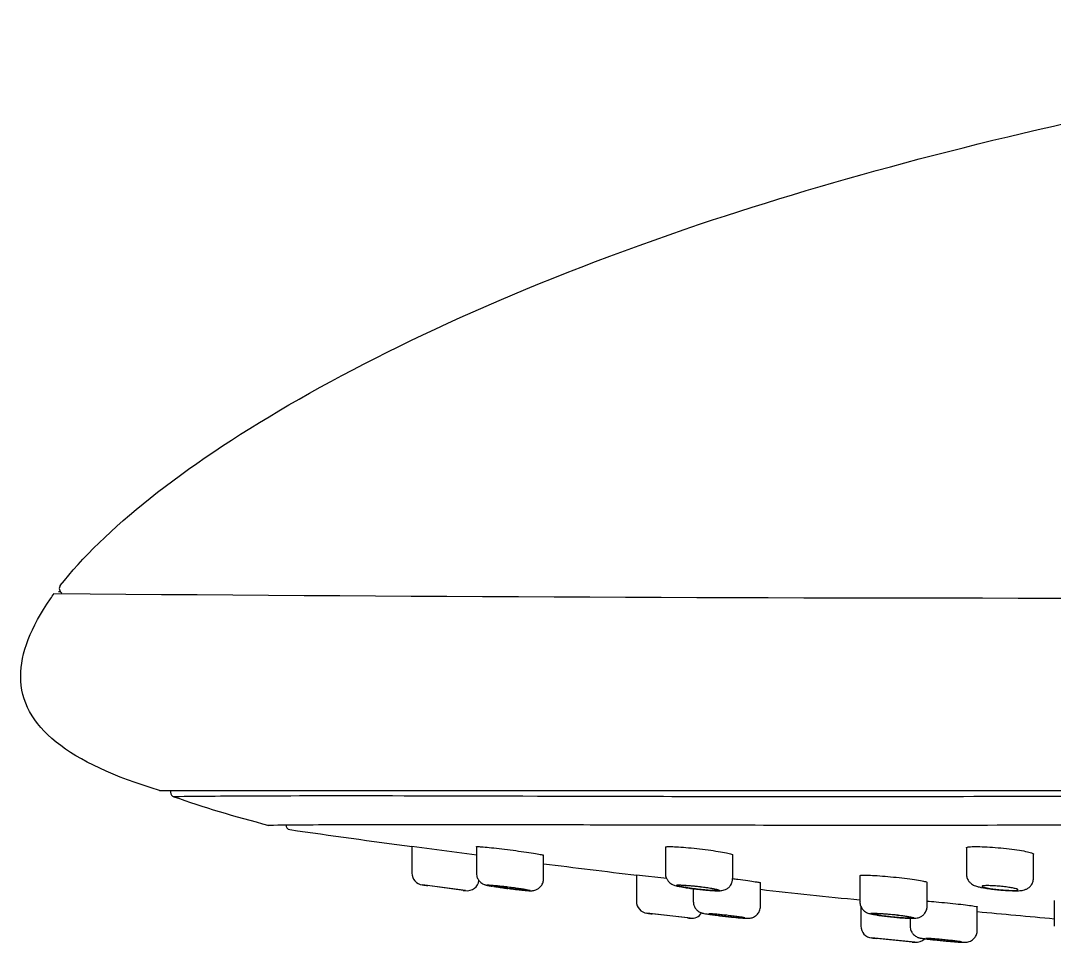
# Model space of a CAD drawing. Header units: millimetres. Extents: x -60 to 7633, y -2614 to 2146.
# Drawn here: x 6761.09 to 6804.14, y -806.09 to -767.69 of the extents above; entities that cross this region are included whole.
import ezdxf

# ---------------------------------------------------------------- set-up
doc = ezdxf.new("R2010")
doc.units = ezdxf.units.MM
doc.layers.get('0').update_dxf_attribs({"color": 250})

msp = doc.modelspace()

# ---------------------------------------------------------------- linework, layer by layer
at = {"linetype": 'Continuous'}
for p, q in [((6767.335, -799.763), (6767.335, -799.839)), ((6780.09, -802.459), (6777.385, -802.1)), ((6777.385, -802.1), (6777.385, -803.205)), ((6780.071, -802.105), (6780.071, -803.209)), ((6782.871, -803.436), (6782.871, -802.46)), ((6787.949, -802.124), (6787.949, -803.22)), ((6790.749, -803.425), (6790.749, -802.435)), ((6800.479, -802.152), (6800.479, -803.239)), ((6803.279, -803.406), (6803.279, -802.4)), ((6788.001, -803.436), (6786.735, -803.288)), ((6786.735, -803.288), (6786.735, -804.382)), ((6796.046, -803.309), (6796.046, -804.395)), ((6779.62, -803.937), (6777.818, -803.698)), ((6779.535, -803.926), (6778.035, -803.727)), ((6791.903, -804.585), (6791.903, -803.605)), ((6798.846, -804.575), (6798.846, -803.588)), ((6789.103, -803.855), (6789.103, -804.385)), ((6801.116, -803.807), (6801.195, -803.821)), ((6796.085, -804.578), (6796.085, -805.41)), ((6800.934, -805.586), (6800.934, -804.603)), ((6804.143, -804.347), (6804.143, -805.422)), ((6788.978, -805.086), (6787.176, -804.877)), ((6788.885, -805.076), (6787.385, -804.901)), ((6798.134, -805.088), (6798.134, -805.413)), ((6798.335, -806.087), (6796.534, -805.906)), ((6798.235, -806.077), (6796.735, -805.927))]:
    msp.add_line(p, q, dxfattribs=at)
for centre, radius, start, end in [((6762.898, -791.35), 0.2, 142.1583, 242.5308), ((6805.598, 4131.116), 4922.861, 269.498321, 270.605649), ((6776.025, 1789.148), 2580.656, 269.703317, 269.705039), ((6767.535, -799.839), 0.2, 178.907, 252.1293), ((6772.335, -801.194), 0.2, 180, 261.8157), ((6857.635, -208.104), 599.393, 261.81567, 262.307464), ((6857.635, -208.104), 599.393, 262.834739, 263.20852), ((6777.885, -803.203), 0.5, 180.391, 262.4598), ((6857.635, -207.518), 601.5, 262.374868, 262.396344), ((6779.685, -803.441), 0.5, 262.4626, 352.1095), ((6857.635, -207.518), 601.5, 262.538639, 262.546779), ((6857.635, -208.104), 599.393, 263.704048, 264.102337), ((6787.235, -804.38), 0.5, 180.3985, 263.3584), ((6857.635, -207.518), 601.5, 263.273688, 263.293968), ((6789.035, -804.59), 0.5, 263.3605, 326.797), ((6857.635, -208.104), 599.393, 264.571904, 264.879957), ((6857.635, -207.518), 601.5, 263.435987, 263.445164), ((6796.585, -805.409), 0.5, 180.4183, 264.2552), ((6857.635, -207.518), 601.5, 264.170236, 264.189937), ((6857.635, -207.518), 601.5, 264.33171, 264.341448), ((6798.385, -805.59), 0.5, 264.2569, 315.0845)]:
    msp.add_arc(centre, radius, start, end, dxfattribs=at)
for points, knots in [([(6762.74, -791.227), (6766.334, -786.619), (6783.497, -775.885), (6815.38, -769.328), (6831.036, -767.69)], [0, 0, 0, 0, 0.544112, 1, 1, 1, 1]), ([(6761.092, -795.007), (6761.093, -794.044), (6761.54, -792.889), (6762.436, -791.631), (6762.49, -791.556)], [0, 0, 0, 0, 0.94033, 1, 1, 1, 1]), ([(6766.877, -799.762), (6766.877, -799.763), (6767.465, -799.763), (6769.223, -799.762), (6769.955, -799.762), (6771.684, -799.762), (6772.684, -799.762), (6774.95, -799.762), (6776.216, -799.762), (6779.019, -799.762), (6780.566, -799.762), (6785.541, -799.762), (6789.297, -799.762), (6797.672, -799.762), (6802.343, -799.762), (6812.202, -799.762), (6817.414, -799.762), (6825.658, -799.762), (6828.491, -799.762), (6834.186, -799.762), (6837.059, -799.762), (6845.751, -799.762), (6851.642, -799.762), (6857.635, -799.762)], [0, 0, 0, 0, 0.125, 0.125, 0.1875, 0.1875, 0.25, 0.25, 0.3125, 0.3125, 0.375, 0.375, 0.5, 0.5, 0.625, 0.625, 0.75, 0.75, 0.8125, 0.8125, 0.875, 0.875, 1, 1, 1, 1]), ([(6857.635, -800.028), (6854.656, -800.028), (6851.691, -800.025), (6845.783, -800.017), (6842.829, -800.012), (6834.111, -799.998), (6828.491, -799.991), (6817.626, -799.992), (6812.334, -799.999), (6802.546, -800.017), (6798.009, -800.028), (6791.745, -800.028), (6789.739, -800.025), (6785.99, -800.017), (6784.24, -800.012), (6779.352, -799.998), (6776.575, -799.991), (6772.026, -799.992), (6770.33, -799.999), (6768.617, -800.013), (6768.186, -800.017), (6767.612, -800.025), (6767.468, -800.028), (6767.469, -800.028)], [0, 0, 0, 0, 0.015625, 0.015625, 0.03125, 0.03125, 0.0625, 0.0625, 0.09375, 0.09375, 0.125, 0.125, 0.140625, 0.140625, 0.15625, 0.15625, 0.1875, 0.1875, 0.21875, 0.21875, 0.234375, 0.234375, 0.2498623, 0.2498623, 0.2498623, 0.2498623]), ([(6771.384, -801.205), (6771.384, -801.205), (6771.384, -801.205), (6771.389, -801.205), (6771.943, -801.197), (6774.173, -801.183), (6775.817, -801.178), (6779.05, -801.178), (6780.257, -801.18), (6782.934, -801.184), (6784.405, -801.187), (6789.12, -801.197), (6792.688, -801.205), (6798.677, -801.205), (6800.792, -801.203), (6805.184, -801.197), (6807.453, -801.193), (6814.472, -801.183), (6819.432, -801.178), (6827.309, -801.178), (6829.992, -801.18), (6835.382, -801.184), (6838.103, -801.187), (6846.343, -801.197), (6851.936, -801.205), (6857.635, -801.205)], [0.7499068, 0.7499068, 0.7499068, 0.7499068, 0.75, 0.75, 0.78125, 0.78125, 0.8125, 0.8125, 0.828125, 0.828125, 0.84375, 0.84375, 0.875, 0.875, 0.890625, 0.890625, 0.90625, 0.90625, 0.9375, 0.9375, 0.953125, 0.953125, 0.96875, 0.96875, 1, 1, 1, 1]), ([(6780.072, -802.106), (6780.072, -802.102), (6780.085, -802.1), (6780.11, -802.1), (6780.147, -802.099), (6780.21, -802.102), (6780.294, -802.109), (6780.378, -802.115), (6780.485, -802.125), (6780.607, -802.137), (6780.73, -802.149), (6780.87, -802.165), (6781.017, -802.182), (6781.165, -802.199), (6781.323, -802.219), (6781.48, -802.239), (6781.637, -802.259), (6781.796, -802.28), (6781.944, -802.301), (6782.093, -802.322), (6782.235, -802.343), (6782.357, -802.362), (6782.48, -802.381), (6782.586, -802.399), (6782.669, -802.414), (6782.75, -802.429), (6782.81, -802.442), (6782.842, -802.451), (6782.861, -802.457), (6782.871, -802.462), (6782.871, -802.465)], [0.1231733, 0.1231733, 0.1231733, 0.1231733, 0.1607998, 0.1607998, 0.1607998, 0.2138664, 0.2138664, 0.2138664, 0.2668949, 0.2668949, 0.2668949, 0.3201783, 0.3201783, 0.3201783, 0.3739, 0.3739, 0.3739, 0.4280563, 0.4280563, 0.4280563, 0.4824535, 0.4824535, 0.4824535, 0.5367875, 0.5367875, 0.5367875, 0.5907788, 0.5907788, 0.5907788, 0.6234488, 0.6234488, 0.6234488, 0.6234488]), ([(6787.949, -802.125), (6787.949, -802.117), (6787.963, -802.111), (6787.991, -802.107), (6788.029, -802.101), (6788.093, -802.099), (6788.179, -802.1), (6788.265, -802.101), (6788.374, -802.106), (6788.497, -802.114), (6788.62, -802.122), (6788.761, -802.133), (6788.908, -802.147), (6789.056, -802.161), (6789.214, -802.177), (6789.37, -802.195), (6789.526, -802.213), (6789.685, -802.233), (6789.831, -802.254), (6789.979, -802.275), (6790.12, -802.296), (6790.241, -802.317), (6790.363, -802.337), (6790.469, -802.358), (6790.55, -802.376), (6790.631, -802.394), (6790.69, -802.411), (6790.721, -802.425), (6790.739, -802.433), (6790.748, -802.44), (6790.748, -802.447)], [0.1226271, 0.1226271, 0.1226271, 0.1226271, 0.1618153, 0.1618153, 0.1618153, 0.2151004, 0.2151004, 0.2151004, 0.2681281, 0.2681281, 0.2681281, 0.3211949, 0.3211949, 0.3211949, 0.3745769, 0.3745769, 0.3745769, 0.4284152, 0.4284152, 0.4284152, 0.4826558, 0.4826558, 0.4826558, 0.537067, 0.537067, 0.537067, 0.591337, 0.591337, 0.591337, 0.6228942, 0.6228942, 0.6228942, 0.6228942]), ([(6800.479, -802.154), (6800.479, -802.143), (6800.494, -802.133), (6800.524, -802.125), (6800.564, -802.115), (6800.63, -802.107), (6800.718, -802.103), (6800.805, -802.099), (6800.915, -802.099), (6801.04, -802.102), (6801.164, -802.105), (6801.306, -802.111), (6801.454, -802.121), (6801.602, -802.13), (6801.76, -802.143), (6801.915, -802.158), (6802.071, -802.173), (6802.228, -802.19), (6802.374, -802.209), (6802.52, -802.228), (6802.66, -802.249), (6802.78, -802.269), (6802.9, -802.29), (6803.005, -802.312), (6803.085, -802.332), (6803.166, -802.352), (6803.223, -802.372), (6803.254, -802.39), (6803.271, -802.399), (6803.279, -802.409), (6803.279, -802.417)], [0.122085, 0.122085, 0.122085, 0.122085, 0.1626534, 0.1626534, 0.1626534, 0.2162649, 0.2162649, 0.2162649, 0.2694613, 0.2694613, 0.2694613, 0.3224691, 0.3224691, 0.3224691, 0.3755919, 0.3755919, 0.3755919, 0.4290813, 0.4290813, 0.4290813, 0.4830327, 0.4830327, 0.4830327, 0.5373425, 0.5373425, 0.5373425, 0.5917473, 0.5917473, 0.5917473, 0.6223413, 0.6223413, 0.6223413, 0.6223413]), ([(6780.08, -803.209), (6780.079, -803.251), (6780.078, -803.334), (6780.132, -803.457), (6780.207, -803.556), (6780.289, -803.624), (6780.362, -803.664), (6780.417, -803.685), (6780.464, -803.7), (6780.528, -803.716), (6780.617, -803.733), (6780.701, -803.747), (6780.736, -803.753)], [0, 0, 0, 0, 0.09346, 0.211882, 0.31205, 0.398161, 0.469913, 0.52458, 0.579622, 0.676177, 0.882971, 1, 1, 1, 1]), ([(6787.951, -803.218), (6787.95, -803.223), (6787.941, -803.281), (6787.974, -803.394), (6788.04, -803.518), (6788.123, -803.606), (6788.205, -803.662), (6788.278, -803.697), (6788.352, -803.723), (6788.448, -803.749), (6788.536, -803.767), (6788.596, -803.778)], [0, 0, 0, 0, 0.013419, 0.156493, 0.273984, 0.37595, 0.465677, 0.545518, 0.639496, 0.792934, 1, 1, 1, 1]), ([(6796.046, -803.31), (6796.046, -803.304), (6796.058, -803.299), (6796.082, -803.295), (6796.117, -803.29), (6796.179, -803.288), (6796.262, -803.288), (6796.345, -803.289), (6796.452, -803.293), (6796.574, -803.3), (6796.695, -803.306), (6796.835, -803.316), (6796.982, -803.328), (6797.129, -803.34), (6797.287, -803.354), (6797.443, -803.37), (6797.599, -803.385), (6797.758, -803.403), (6797.906, -803.421), (6798.054, -803.439), (6798.196, -803.458), (6798.319, -803.476), (6798.442, -803.494), (6798.55, -803.512), (6798.634, -803.529), (6798.717, -803.545), (6798.779, -803.56), (6798.813, -803.572), (6798.835, -803.58), (6798.846, -803.587), (6798.846, -803.593)], [0.1256398, 0.1256398, 0.1256398, 0.1256398, 0.1617107, 0.1617107, 0.1617107, 0.2151068, 0.2151068, 0.2151068, 0.2682915, 0.2682915, 0.2682915, 0.3214928, 0.3214928, 0.3214928, 0.3749292, 0.3749292, 0.3749292, 0.4287181, 0.4287181, 0.4287181, 0.482825, 0.482825, 0.482825, 0.5370757, 0.5370757, 0.5370757, 0.5912298, 0.5912298, 0.5912298, 0.6259197, 0.6259197, 0.6259197, 0.6259197]), ([(6800.483, -803.241), (6800.486, -803.297), (6800.493, -803.392), (6800.56, -803.523), (6800.643, -803.619), (6800.732, -803.683), (6800.819, -803.726), (6800.918, -803.762), (6801.018, -803.787), (6801.092, -803.802), (6801.116, -803.807)], [0, 0, 0, 0, 0.134877, 0.263547, 0.374707, 0.477391, 0.579503, 0.70942, 0.919735, 1, 1, 1, 1]), ([(6780.827, -803.767), (6780.904, -803.779), (6780.994, -803.792), (6781.089, -803.806), (6781.184, -803.819), (6781.287, -803.833), (6781.388, -803.846), (6781.49, -803.859), (6781.594, -803.872), (6781.69, -803.883), (6781.787, -803.894), (6781.879, -803.904), (6781.96, -803.913), (6782.04, -803.921), (6782.11, -803.927), (6782.165, -803.931), (6782.219, -803.935), (6782.26, -803.937), (6782.284, -803.937), (6782.307, -803.936), (6782.314, -803.934), (6782.305, -803.929), (6782.295, -803.925), (6782.268, -803.918), (6782.226, -803.909), (6782.184, -803.901), (6782.126, -803.89), (6782.057, -803.879), (6781.987, -803.868), (6781.903, -803.855), (6781.814, -803.842), (6781.723, -803.829), (6781.623, -803.815), (6781.523, -803.802), (6781.422, -803.788), (6781.318, -803.775), (6781.218, -803.763), (6781.119, -803.751), (6781.021, -803.74), (6780.935, -803.731), (6780.849, -803.722), (6780.77, -803.714), (6780.707, -803.709), (6780.644, -803.703), (6780.593, -803.7), (6780.559, -803.699), (6780.526, -803.698), (6780.508, -803.699), (6780.507, -803.702), (6780.507, -803.706), (6780.523, -803.711), (6780.555, -803.719), (6780.588, -803.726), (6780.636, -803.735), (6780.698, -803.746), (6780.736, -803.752), (6780.779, -803.759), (6780.827, -803.767)], [0, 0, 0, 0, 0.054339, 0.054339, 0.054339, 0.108672, 0.108672, 0.108672, 0.163075, 0.163075, 0.163075, 0.217274, 0.217274, 0.217274, 0.271051, 0.271051, 0.271051, 0.324376, 0.324376, 0.324376, 0.377419, 0.377419, 0.377419, 0.430471, 0.430471, 0.430471, 0.483813, 0.483813, 0.483813, 0.537603, 0.537603, 0.537603, 0.591807, 0.591807, 0.591807, 0.64621, 0.64621, 0.64621, 0.700503, 0.700503, 0.700503, 0.754425, 0.754425, 0.754425, 0.80788, 0.80788, 0.80788, 0.860983, 0.860983, 0.860983, 0.913999, 0.913999, 0.913999, 0.967225, 0.967225, 0.967225, 1, 1, 1, 1]), ([(6780.944, -803.777), (6780.885, -803.768), (6780.834, -803.759), (6780.798, -803.752), (6780.761, -803.744), (6780.736, -803.738), (6780.726, -803.734), (6780.717, -803.73), (6780.721, -803.728), (6780.74, -803.727), (6780.758, -803.727), (6780.79, -803.728), (6780.834, -803.732), (6780.878, -803.735), (6780.935, -803.74), (6780.999, -803.746), (6781.064, -803.753), (6781.138, -803.761), (6781.217, -803.77), (6781.295, -803.779), (6781.38, -803.789), (6781.464, -803.8), (6781.548, -803.811), (6781.634, -803.822), (6781.713, -803.833), (6781.794, -803.844), (6781.87, -803.856), (6781.936, -803.866), (6782.003, -803.876), (6782.061, -803.886), (6782.106, -803.894), (6782.151, -803.902), (6782.184, -803.909), (6782.203, -803.914), (6782.222, -803.92), (6782.226, -803.923), (6782.216, -803.925), (6782.207, -803.926), (6782.183, -803.926), (6782.146, -803.924), (6782.11, -803.922), (6782.061, -803.918), (6782.002, -803.912), (6781.943, -803.907), (6781.873, -803.9), (6781.798, -803.891), (6781.723, -803.883), (6781.641, -803.873), (6781.558, -803.863), (6781.474, -803.853), (6781.388, -803.842), (6781.306, -803.83), (6781.223, -803.819), (6781.143, -803.808), (6781.071, -803.797), (6781.026, -803.79), (6780.983, -803.784), (6780.944, -803.777)], [0, 0, 0, 0, 0.053718, 0.053718, 0.053718, 0.107458, 0.107458, 0.107458, 0.160866, 0.160866, 0.160866, 0.213947, 0.213947, 0.213947, 0.266975, 0.266975, 0.266975, 0.320244, 0.320244, 0.320244, 0.373943, 0.373943, 0.373943, 0.428078, 0.428078, 0.428078, 0.482466, 0.482466, 0.482466, 0.536805, 0.536805, 0.536805, 0.590815, 0.590815, 0.590815, 0.644362, 0.644362, 0.644362, 0.697519, 0.697519, 0.697519, 0.750531, 0.750531, 0.750531, 0.803697, 0.803697, 0.803697, 0.857251, 0.857251, 0.857251, 0.911262, 0.911262, 0.911262, 0.965599, 0.965599, 0.965599, 1, 1, 1, 1]), ([(6780.797, -803.763), (6780.81, -803.765), (6780.882, -803.776), (6781.054, -803.802), (6781.247, -803.828), (6781.359, -803.843), (6781.388, -803.846)], [0, 0, 0, 0, 0.018119, 0.1115914, 0.2033434, 0.2344358, 0.2344358, 0.2344358, 0.2344358]), ([(6781.695, -803.884), (6781.73, -803.888), (6781.842, -803.901), (6782.018, -803.919), (6782.197, -803.935), (6782.303, -803.941), (6782.38, -803.942), (6782.464, -803.932), (6782.56, -803.906), (6782.672, -803.845), (6782.779, -803.741), (6782.858, -803.595), (6782.865, -803.494), (6782.868, -803.437)], [0.3472498, 0.3472498, 0.3472498, 0.3472498, 0.3863951, 0.4777501, 0.5700888, 0.6668942, 0.7169977, 0.7458356, 0.7842016, 0.8279078, 0.883629, 0.9442736, 1, 1, 1, 1]), ([(6788.715, -803.797), (6788.793, -803.811), (6788.884, -803.824), (6788.979, -803.838), (6789.074, -803.851), (6789.177, -803.864), (6789.279, -803.876), (6789.381, -803.888), (6789.484, -803.898), (6789.581, -803.907), (6789.676, -803.916), (6789.768, -803.923), (6789.848, -803.928), (6789.927, -803.933), (6789.997, -803.936), (6790.051, -803.937), (6790.105, -803.937), (6790.145, -803.936), (6790.168, -803.932), (6790.191, -803.928), (6790.198, -803.922), (6790.188, -803.914), (6790.178, -803.907), (6790.151, -803.897), (6790.109, -803.886), (6790.066, -803.875), (6790.008, -803.863), (6789.938, -803.85), (6789.867, -803.837), (6789.783, -803.824), (6789.692, -803.81), (6789.601, -803.797), (6789.501, -803.783), (6789.4, -803.771), (6789.299, -803.759), (6789.194, -803.747), (6789.095, -803.737), (6788.996, -803.727), (6788.899, -803.719), (6788.813, -803.712), (6788.728, -803.706), (6788.651, -803.702), (6788.588, -803.7), (6788.525, -803.698), (6788.475, -803.698), (6788.442, -803.7), (6788.409, -803.703), (6788.391, -803.708), (6788.391, -803.714), (6788.391, -803.721), (6788.407, -803.729), (6788.44, -803.739), (6788.472, -803.749), (6788.522, -803.761), (6788.584, -803.773), (6788.623, -803.781), (6788.667, -803.789), (6788.715, -803.797)], [0, 0, 0, 0, 0.054373, 0.054373, 0.054373, 0.108751, 0.108751, 0.108751, 0.163017, 0.163017, 0.163017, 0.216892, 0.216892, 0.216892, 0.270303, 0.270303, 0.270303, 0.323384, 0.323384, 0.323384, 0.376409, 0.376409, 0.376409, 0.429673, 0.429673, 0.429673, 0.483365, 0.483365, 0.483365, 0.537496, 0.537496, 0.537496, 0.591882, 0.591882, 0.591882, 0.646224, 0.646224, 0.646224, 0.700238, 0.700238, 0.700238, 0.753789, 0.753789, 0.753789, 0.806948, 0.806948, 0.806948, 0.859956, 0.859956, 0.859956, 0.913117, 0.913117, 0.913117, 0.966665, 0.966665, 0.966665, 1, 1, 1, 1]), ([(6788.82, -803.801), (6788.76, -803.79), (6788.71, -803.78), (6788.673, -803.771), (6788.636, -803.762), (6788.612, -803.753), (6788.603, -803.747), (6788.594, -803.74), (6788.599, -803.735), (6788.618, -803.732), (6788.637, -803.728), (6788.67, -803.727), (6788.715, -803.727), (6788.76, -803.728), (6788.817, -803.73), (6788.882, -803.734), (6788.947, -803.738), (6789.022, -803.744), (6789.1, -803.751), (6789.179, -803.759), (6789.263, -803.767), (6789.347, -803.777), (6789.431, -803.786), (6789.516, -803.797), (6789.595, -803.808), (6789.674, -803.819), (6789.75, -803.83), (6789.816, -803.841), (6789.883, -803.852), (6789.941, -803.863), (6789.985, -803.873), (6790.03, -803.883), (6790.063, -803.892), (6790.081, -803.9), (6790.099, -803.907), (6790.103, -803.914), (6790.093, -803.918), (6790.083, -803.922), (6790.058, -803.925), (6790.021, -803.926), (6789.984, -803.926), (6789.933, -803.925), (6789.874, -803.922), (6789.814, -803.919), (6789.744, -803.914), (6789.669, -803.908), (6789.594, -803.902), (6789.512, -803.894), (6789.429, -803.885), (6789.346, -803.876), (6789.26, -803.866), (6789.178, -803.855), (6789.096, -803.845), (6789.016, -803.833), (6788.945, -803.822), (6788.9, -803.815), (6788.858, -803.808), (6788.82, -803.801)], [0, 0, 0, 0, 0.05405, 0.05405, 0.05405, 0.108122, 0.108122, 0.108122, 0.161877, 0.161877, 0.161877, 0.215185, 0.215185, 0.215185, 0.268224, 0.268224, 0.268224, 0.321286, 0.321286, 0.321286, 0.374648, 0.374648, 0.374648, 0.428462, 0.428462, 0.428462, 0.482682, 0.482682, 0.482682, 0.537087, 0.537087, 0.537087, 0.591367, 0.591367, 0.591367, 0.645268, 0.645268, 0.645268, 0.698704, 0.698704, 0.698704, 0.751799, 0.751799, 0.751799, 0.80482, 0.80482, 0.80482, 0.858065, 0.858065, 0.858065, 0.911732, 0.911732, 0.911732, 0.965842, 0.965842, 0.965842, 1, 1, 1, 1]), ([(6788.667, -803.791), (6788.678, -803.793), (6788.751, -803.806), (6788.926, -803.832), (6789.178, -803.866), (6789.44, -803.895), (6789.689, -803.919), (6789.914, -803.935), (6790.106, -803.942), (6790.225, -803.941), (6790.341, -803.925), (6790.448, -803.892), (6790.563, -803.824), (6790.666, -803.716), (6790.738, -803.573), (6790.742, -803.476), (6790.743, -803.425)], [0, 0, 0, 0, 0.014667, 0.113312, 0.208365, 0.302359, 0.39661, 0.490814, 0.587133, 0.693335, 0.737791, 0.784452, 0.831682, 0.886659, 0.949108, 1, 1, 1, 1]), ([(6790.743, -803.437), (6790.816, -803.446), (6790.887, -803.454), (6790.957, -803.463), (6791.106, -803.481), (6791.248, -803.5), (6791.372, -803.517), (6791.496, -803.533), (6791.604, -803.549), (6791.688, -803.563), (6791.772, -803.576), (6791.834, -803.588), (6791.869, -803.596), (6791.891, -803.602), (6791.903, -803.606), (6791.903, -803.61)], [0.4031692, 0.4031692, 0.4031692, 0.4031692, 0.4284194, 0.4284194, 0.4284194, 0.482657, 0.482657, 0.482657, 0.536856, 0.536856, 0.536856, 0.5907978, 0.5907978, 0.5907978, 0.6261019, 0.6261019, 0.6261019, 0.6261019]), ([(6801.348, -803.826), (6801.289, -803.815), (6801.238, -803.804), (6801.202, -803.793), (6801.166, -803.783), (6801.142, -803.773), (6801.133, -803.764), (6801.125, -803.755), (6801.13, -803.748), (6801.15, -803.742), (6801.17, -803.736), (6801.204, -803.732), (6801.25, -803.73), (6801.295, -803.727), (6801.353, -803.727), (6801.419, -803.728), (6801.485, -803.73), (6801.56, -803.733), (6801.639, -803.738), (6801.717, -803.742), (6801.802, -803.749), (6801.885, -803.757), (6801.968, -803.765), (6802.053, -803.774), (6802.131, -803.784), (6802.211, -803.794), (6802.286, -803.805), (6802.351, -803.816), (6802.417, -803.827), (6802.474, -803.839), (6802.518, -803.85), (6802.563, -803.86), (6802.595, -803.871), (6802.613, -803.881), (6802.63, -803.89), (6802.634, -803.898), (6802.623, -803.905), (6802.612, -803.912), (6802.586, -803.917), (6802.548, -803.921), (6802.511, -803.924), (6802.459, -803.926), (6802.399, -803.926), (6802.339, -803.925), (6802.268, -803.923), (6802.193, -803.92), (6802.117, -803.916), (6802.034, -803.91), (6801.952, -803.903), (6801.869, -803.896), (6801.783, -803.888), (6801.702, -803.878), (6801.621, -803.869), (6801.542, -803.858), (6801.472, -803.847), (6801.427, -803.84), (6801.386, -803.833), (6801.348, -803.826)], [0, 0, 0, 0, 0.054292, 0.054292, 0.054292, 0.108598, 0.108598, 0.108598, 0.162688, 0.162688, 0.162688, 0.216325, 0.216325, 0.216325, 0.269543, 0.269543, 0.269543, 0.322558, 0.322558, 0.322558, 0.375672, 0.375672, 0.375672, 0.429139, 0.429139, 0.429139, 0.483065, 0.483065, 0.483065, 0.537357, 0.537357, 0.537357, 0.59176, 0.59176, 0.59176, 0.645964, 0.645964, 0.645964, 0.699749, 0.699749, 0.699749, 0.753081, 0.753081, 0.753081, 0.806128, 0.806128, 0.806128, 0.859179, 0.859179, 0.859179, 0.912516, 0.912516, 0.912516, 0.966299, 0.966299, 0.966299, 1, 1, 1, 1]), ([(6801.195, -803.821), (6801.204, -803.823), (6801.278, -803.837), (6801.456, -803.863), (6801.714, -803.893), (6801.98, -803.918), (6802.234, -803.934), (6802.464, -803.942), (6802.668, -803.939), (6802.806, -803.929), (6802.951, -803.889), (6803.07, -803.825), (6803.178, -803.724), (6803.262, -803.576), (6803.273, -803.47), (6803.278, -803.407)], [0, 0, 0, 0, 0.012338, 0.115171, 0.212599, 0.308307, 0.404242, 0.500478, 0.59985, 0.714097, 0.768524, 0.818636, 0.873644, 0.936077, 1, 1, 1, 1]), ([(6789.106, -804.387), (6789.11, -804.443), (6789.117, -804.535), (6789.181, -804.662), (6789.26, -804.754), (6789.341, -804.814), (6789.412, -804.848), (6789.462, -804.866), (6789.506, -804.878), (6789.567, -804.892), (6789.65, -804.906), (6789.729, -804.918), (6789.762, -804.923)], [0, 0, 0, 0, 0.12422, 0.239043, 0.336746, 0.420322, 0.487991, 0.538589, 0.591015, 0.684326, 0.889564, 1, 1, 1, 1]), ([(6789.816, -804.93), (6789.831, -804.932), (6789.902, -804.943), (6790.073, -804.965), (6790.317, -804.994), (6790.573, -805.023), (6790.818, -805.049), (6791.038, -805.069), (6791.218, -805.084), (6791.331, -805.089), (6791.4, -805.09), (6791.477, -805.084), (6791.565, -805.064), (6791.676, -805.013), (6791.791, -804.916), (6791.874, -804.774), (6791.911, -804.65), (6791.901, -804.59), (6791.9, -804.584)], [0, 0, 0, 0, 0.020382, 0.112567, 0.203046, 0.293187, 0.383545, 0.473594, 0.564437, 0.658681, 0.715083, 0.741042, 0.773897, 0.816064, 0.87279, 0.930976, 0.993582, 1, 1, 1, 1]), ([(6796.052, -804.395), (6796.05, -804.414), (6796.043, -804.481), (6796.083, -804.599), (6796.155, -804.715), (6796.239, -804.795), (6796.319, -804.845), (6796.388, -804.876), (6796.457, -804.898), (6796.546, -804.919), (6796.63, -804.935), (6796.687, -804.944)], [0, 0, 0, 0, 0.045102, 0.183603, 0.298131, 0.396633, 0.483062, 0.558538, 0.646285, 0.794199, 1, 1, 1, 1]), ([(6796.75, -804.954), (6796.763, -804.956), (6796.836, -804.968), (6797.009, -804.992), (6797.26, -805.021), (6797.52, -805.047), (6797.77, -805.069), (6797.995, -805.083), (6798.187, -805.091), (6798.309, -805.09), (6798.413, -805.079), (6798.517, -805.053), (6798.628, -804.997), (6798.737, -804.902), (6798.817, -804.764), (6798.854, -804.64), (6798.844, -804.579), (6798.843, -804.573)], [0, 0, 0, 0, 0.017402, 0.114423, 0.207907, 0.300356, 0.393034, 0.485581, 0.57977, 0.681134, 0.732792, 0.774601, 0.818915, 0.870551, 0.930183, 0.993834, 1, 1, 1, 1]), ([(6798.842, -804.37), (6798.96, -804.379), (6799.089, -804.391), (6799.222, -804.403), (6799.374, -804.417), (6799.535, -804.432), (6799.691, -804.448), (6799.847, -804.464), (6800.002, -804.48), (6800.144, -804.495), (6800.286, -804.511), (6800.418, -804.526), (6800.529, -804.54), (6800.639, -804.554), (6800.732, -804.566), (6800.8, -804.577), (6800.867, -804.587), (6800.911, -804.595), (6800.927, -804.601), (6800.932, -804.602), (6800.934, -804.604), (6800.934, -804.605)], [0.3285464, 0.3285464, 0.3285464, 0.3285464, 0.3751033, 0.3751033, 0.3751033, 0.4289016, 0.4289016, 0.4289016, 0.4829274, 0.4829274, 0.4829274, 0.5370409, 0.5370409, 0.5370409, 0.5910622, 0.5910622, 0.5910622, 0.6448515, 0.6448515, 0.6448515, 0.6611765, 0.6611765, 0.6611765, 0.6611765]), ([(6789.975, -804.945), (6789.916, -804.937), (6789.865, -804.929), (6789.829, -804.923), (6789.792, -804.916), (6789.767, -804.911), (6789.758, -804.907), (6789.748, -804.904), (6789.753, -804.902), (6789.771, -804.901), (6789.79, -804.901), (6789.822, -804.902), (6789.866, -804.905), (6789.91, -804.908), (6789.967, -804.912), (6790.032, -804.918), (6790.097, -804.924), (6790.172, -804.931), (6790.25, -804.939), (6790.329, -804.947), (6790.414, -804.956), (6790.498, -804.965), (6790.582, -804.975), (6790.667, -804.985), (6790.747, -804.995), (6790.827, -805.004), (6790.903, -805.014), (6790.969, -805.023), (6791.035, -805.032), (6791.093, -805.041), (6791.138, -805.048), (6791.183, -805.055), (6791.216, -805.061), (6791.235, -805.066), (6791.253, -805.07), (6791.258, -805.073), (6791.248, -805.075), (6791.238, -805.076), (6791.214, -805.076), (6791.177, -805.074), (6791.141, -805.072), (6791.091, -805.069), (6791.032, -805.064), (6790.973, -805.059), (6790.903, -805.053), (6790.828, -805.045), (6790.752, -805.038), (6790.67, -805.029), (6790.587, -805.02), (6790.503, -805.011), (6790.417, -805.001), (6790.335, -804.992), (6790.253, -804.982), (6790.173, -804.972), (6790.101, -804.962), (6790.056, -804.956), (6790.013, -804.951), (6789.975, -804.945)], [0, 0, 0, 0, 0.053713, 0.053713, 0.053713, 0.107443, 0.107443, 0.107443, 0.160916, 0.160916, 0.160916, 0.214135, 0.214135, 0.214135, 0.267315, 0.267315, 0.267315, 0.320683, 0.320683, 0.320683, 0.374386, 0.374386, 0.374386, 0.428427, 0.428427, 0.428427, 0.482661, 0.482661, 0.482661, 0.536856, 0.536856, 0.536856, 0.590795, 0.590795, 0.590795, 0.644375, 0.644375, 0.644375, 0.697655, 0.697655, 0.697655, 0.750821, 0.750821, 0.750821, 0.804109, 0.804109, 0.804109, 0.857699, 0.857699, 0.857699, 0.911644, 0.911644, 0.911644, 0.96584, 0.96584, 0.96584, 1, 1, 1, 1]), ([(6796.791, -804.959), (6796.866, -804.971), (6796.954, -804.983), (6797.047, -804.995), (6797.141, -805.006), (6797.243, -805.018), (6797.344, -805.029), (6797.445, -805.039), (6797.549, -805.049), (6797.647, -805.057), (6797.744, -805.065), (6797.838, -805.072), (6797.92, -805.077), (6798.002, -805.082), (6798.075, -805.085), (6798.133, -805.086), (6798.191, -805.087), (6798.235, -805.086), (6798.262, -805.083), (6798.29, -805.08), (6798.301, -805.076), (6798.295, -805.069), (6798.289, -805.063), (6798.266, -805.055), (6798.228, -805.045), (6798.189, -805.036), (6798.134, -805.025), (6798.067, -805.014), (6798, -805.003), (6797.919, -804.991), (6797.83, -804.979), (6797.741, -804.968), (6797.643, -804.956), (6797.542, -804.945), (6797.442, -804.934), (6797.338, -804.923), (6797.238, -804.914), (6797.138, -804.905), (6797.04, -804.897), (6796.952, -804.891), (6796.864, -804.885), (6796.783, -804.881), (6796.717, -804.879), (6796.651, -804.876), (6796.597, -804.876), (6796.56, -804.878), (6796.523, -804.879), (6796.501, -804.883), (6796.496, -804.888), (6796.491, -804.894), (6796.504, -804.901), (6796.532, -804.909), (6796.561, -804.918), (6796.606, -804.928), (6796.665, -804.939), (6796.702, -804.945), (6796.744, -804.952), (6796.791, -804.959)], [0, 0, 0, 0, 0.054228, 0.054228, 0.054228, 0.108458, 0.108458, 0.108458, 0.162624, 0.162624, 0.162624, 0.216505, 0.216505, 0.216505, 0.270026, 0.270026, 0.270026, 0.323269, 0.323269, 0.323269, 0.376438, 0.376438, 0.376438, 0.429766, 0.429766, 0.429766, 0.483415, 0.483415, 0.483415, 0.537412, 0.537412, 0.537412, 0.591632, 0.591632, 0.591632, 0.645847, 0.645847, 0.645847, 0.699833, 0.699833, 0.699833, 0.753465, 0.753465, 0.753465, 0.806777, 0.806777, 0.806777, 0.859943, 0.859943, 0.859943, 0.913198, 0.913198, 0.913198, 0.966736, 0.966736, 0.966736, 1, 1, 1, 1]), ([(6796.917, -804.966), (6796.857, -804.957), (6796.807, -804.947), (6796.77, -804.939), (6796.734, -804.931), (6796.71, -804.924), (6796.7, -804.918), (6796.691, -804.912), (6796.696, -804.908), (6796.715, -804.905), (6796.734, -804.902), (6796.767, -804.901), (6796.812, -804.901), (6796.857, -804.902), (6796.914, -804.904), (6796.979, -804.907), (6797.045, -804.911), (6797.12, -804.916), (6797.198, -804.922), (6797.277, -804.929), (6797.362, -804.936), (6797.445, -804.945), (6797.529, -804.953), (6797.614, -804.963), (6797.693, -804.972), (6797.773, -804.982), (6797.849, -804.992), (6797.915, -805.002), (6797.981, -805.011), (6798.038, -805.021), (6798.083, -805.03), (6798.128, -805.038), (6798.16, -805.046), (6798.178, -805.053), (6798.197, -805.06), (6798.201, -805.065), (6798.19, -805.069), (6798.18, -805.073), (6798.155, -805.075), (6798.118, -805.076), (6798.081, -805.076), (6798.031, -805.075), (6797.971, -805.073), (6797.912, -805.07), (6797.841, -805.066), (6797.766, -805.06), (6797.69, -805.055), (6797.608, -805.048), (6797.525, -805.04), (6797.442, -805.032), (6797.356, -805.023), (6797.274, -805.014), (6797.192, -805.004), (6797.113, -804.994), (6797.042, -804.985), (6796.997, -804.978), (6796.955, -804.972), (6796.917, -804.966)], [0, 0, 0, 0, 0.053971, 0.053971, 0.053971, 0.107959, 0.107959, 0.107959, 0.161702, 0.161702, 0.161702, 0.215099, 0.215099, 0.215099, 0.268287, 0.268287, 0.268287, 0.321492, 0.321492, 0.321492, 0.374932, 0.374932, 0.374932, 0.428722, 0.428722, 0.428722, 0.482827, 0.482827, 0.482827, 0.537074, 0.537074, 0.537074, 0.591224, 0.591224, 0.591224, 0.64508, 0.64508, 0.64508, 0.698576, 0.698576, 0.698576, 0.751808, 0.751808, 0.751808, 0.804982, 0.804982, 0.804982, 0.85833, 0.85833, 0.85833, 0.912006, 0.912006, 0.912006, 0.966025, 0.966025, 0.966025, 1, 1, 1, 1]), ([(6798.143, -805.413), (6798.142, -805.454), (6798.14, -805.536), (6798.193, -805.66), (6798.27, -805.761), (6798.353, -805.83), (6798.429, -805.871), (6798.487, -805.892), (6798.528, -805.903), (6798.573, -805.913), (6798.638, -805.924), (6798.733, -805.937), (6798.805, -805.946), (6798.826, -805.949)], [0, 0, 0, 0, 0.086412, 0.203559, 0.301804, 0.385867, 0.45626, 0.509227, 0.55198, 0.610046, 0.736741, 0.93479, 1, 1, 1, 1]), ([(6798.878, -805.955), (6798.895, -805.957), (6798.969, -805.966), (6799.143, -805.986), (6799.389, -806.011), (6799.643, -806.036), (6799.886, -806.057), (6800.1, -806.074), (6800.273, -806.086), (6800.376, -806.09), (6800.442, -806.09), (6800.519, -806.082), (6800.604, -806.061), (6800.714, -806.009), (6800.827, -805.912), (6800.908, -805.768), (6800.943, -805.646), (6800.933, -805.588), (6800.933, -805.585)], [0, 0, 0, 0, 0.022395, 0.114735, 0.205776, 0.296595, 0.387644, 0.478429, 0.570065, 0.665318, 0.71766, 0.741972, 0.776078, 0.815787, 0.874566, 0.933224, 0.996526, 1, 1, 1, 1]), ([(6799.006, -805.965), (6798.946, -805.957), (6798.896, -805.951), (6798.86, -805.945), (6798.823, -805.94), (6798.799, -805.935), (6798.789, -805.932), (6798.78, -805.929), (6798.784, -805.927), (6798.803, -805.927), (6798.821, -805.926), (6798.854, -805.928), (6798.898, -805.93), (6798.943, -805.932), (6799, -805.936), (6799.065, -805.941), (6799.13, -805.946), (6799.205, -805.952), (6799.284, -805.959), (6799.363, -805.966), (6799.448, -805.974), (6799.531, -805.982), (6799.616, -805.99), (6799.701, -805.999), (6799.78, -806.008), (6799.86, -806.016), (6799.936, -806.024), (6800.002, -806.032), (6800.068, -806.04), (6800.126, -806.047), (6800.17, -806.054), (6800.215, -806.06), (6800.248, -806.065), (6800.266, -806.069), (6800.285, -806.073), (6800.289, -806.075), (6800.279, -806.077), (6800.269, -806.078), (6800.245, -806.078), (6800.208, -806.076), (6800.172, -806.074), (6800.122, -806.071), (6800.062, -806.067), (6800.003, -806.063), (6799.933, -806.057), (6799.857, -806.051), (6799.782, -806.045), (6799.699, -806.037), (6799.616, -806.029), (6799.532, -806.022), (6799.446, -806.013), (6799.364, -806.005), (6799.282, -805.996), (6799.202, -805.987), (6799.131, -805.979), (6799.086, -805.974), (6799.044, -805.969), (6799.006, -805.965)], [0, 0, 0, 0, 0.053709, 0.053709, 0.053709, 0.107432, 0.107432, 0.107432, 0.160962, 0.160962, 0.160962, 0.214303, 0.214303, 0.214303, 0.267615, 0.267615, 0.267615, 0.321069, 0.321069, 0.321069, 0.374774, 0.374774, 0.374774, 0.428731, 0.428731, 0.428731, 0.482832, 0.482832, 0.482832, 0.536902, 0.536902, 0.536902, 0.59078, 0.59078, 0.59078, 0.64439, 0.64439, 0.64439, 0.697776, 0.697776, 0.697776, 0.751077, 0.751077, 0.751077, 0.804471, 0.804471, 0.804471, 0.858092, 0.858092, 0.858092, 0.911977, 0.911977, 0.911977, 0.96605, 0.96605, 0.96605, 1, 1, 1, 1])]:
    msp.add_open_spline(points, degree=3, knots=knots, dxfattribs=at)
for points in [[(6766.877, -799.762), (6763.107, -798.629), (6761.093, -797.113), (6761.092, -795.007)], [(6767.475, -800.026), (6768.668, -800.445), (6769.987, -800.842), (6771.43, -801.217)], [(6789.745, -804.92), (6789.774, -804.924), (6789.806, -804.929), (6789.839, -804.933)], [(6798.811, -805.947), (6798.837, -805.95), (6798.866, -805.954), (6798.896, -805.957)]]:
    msp.add_open_spline(points, degree=3, dxfattribs=at)

doc.saveas('drawing.dxf')
